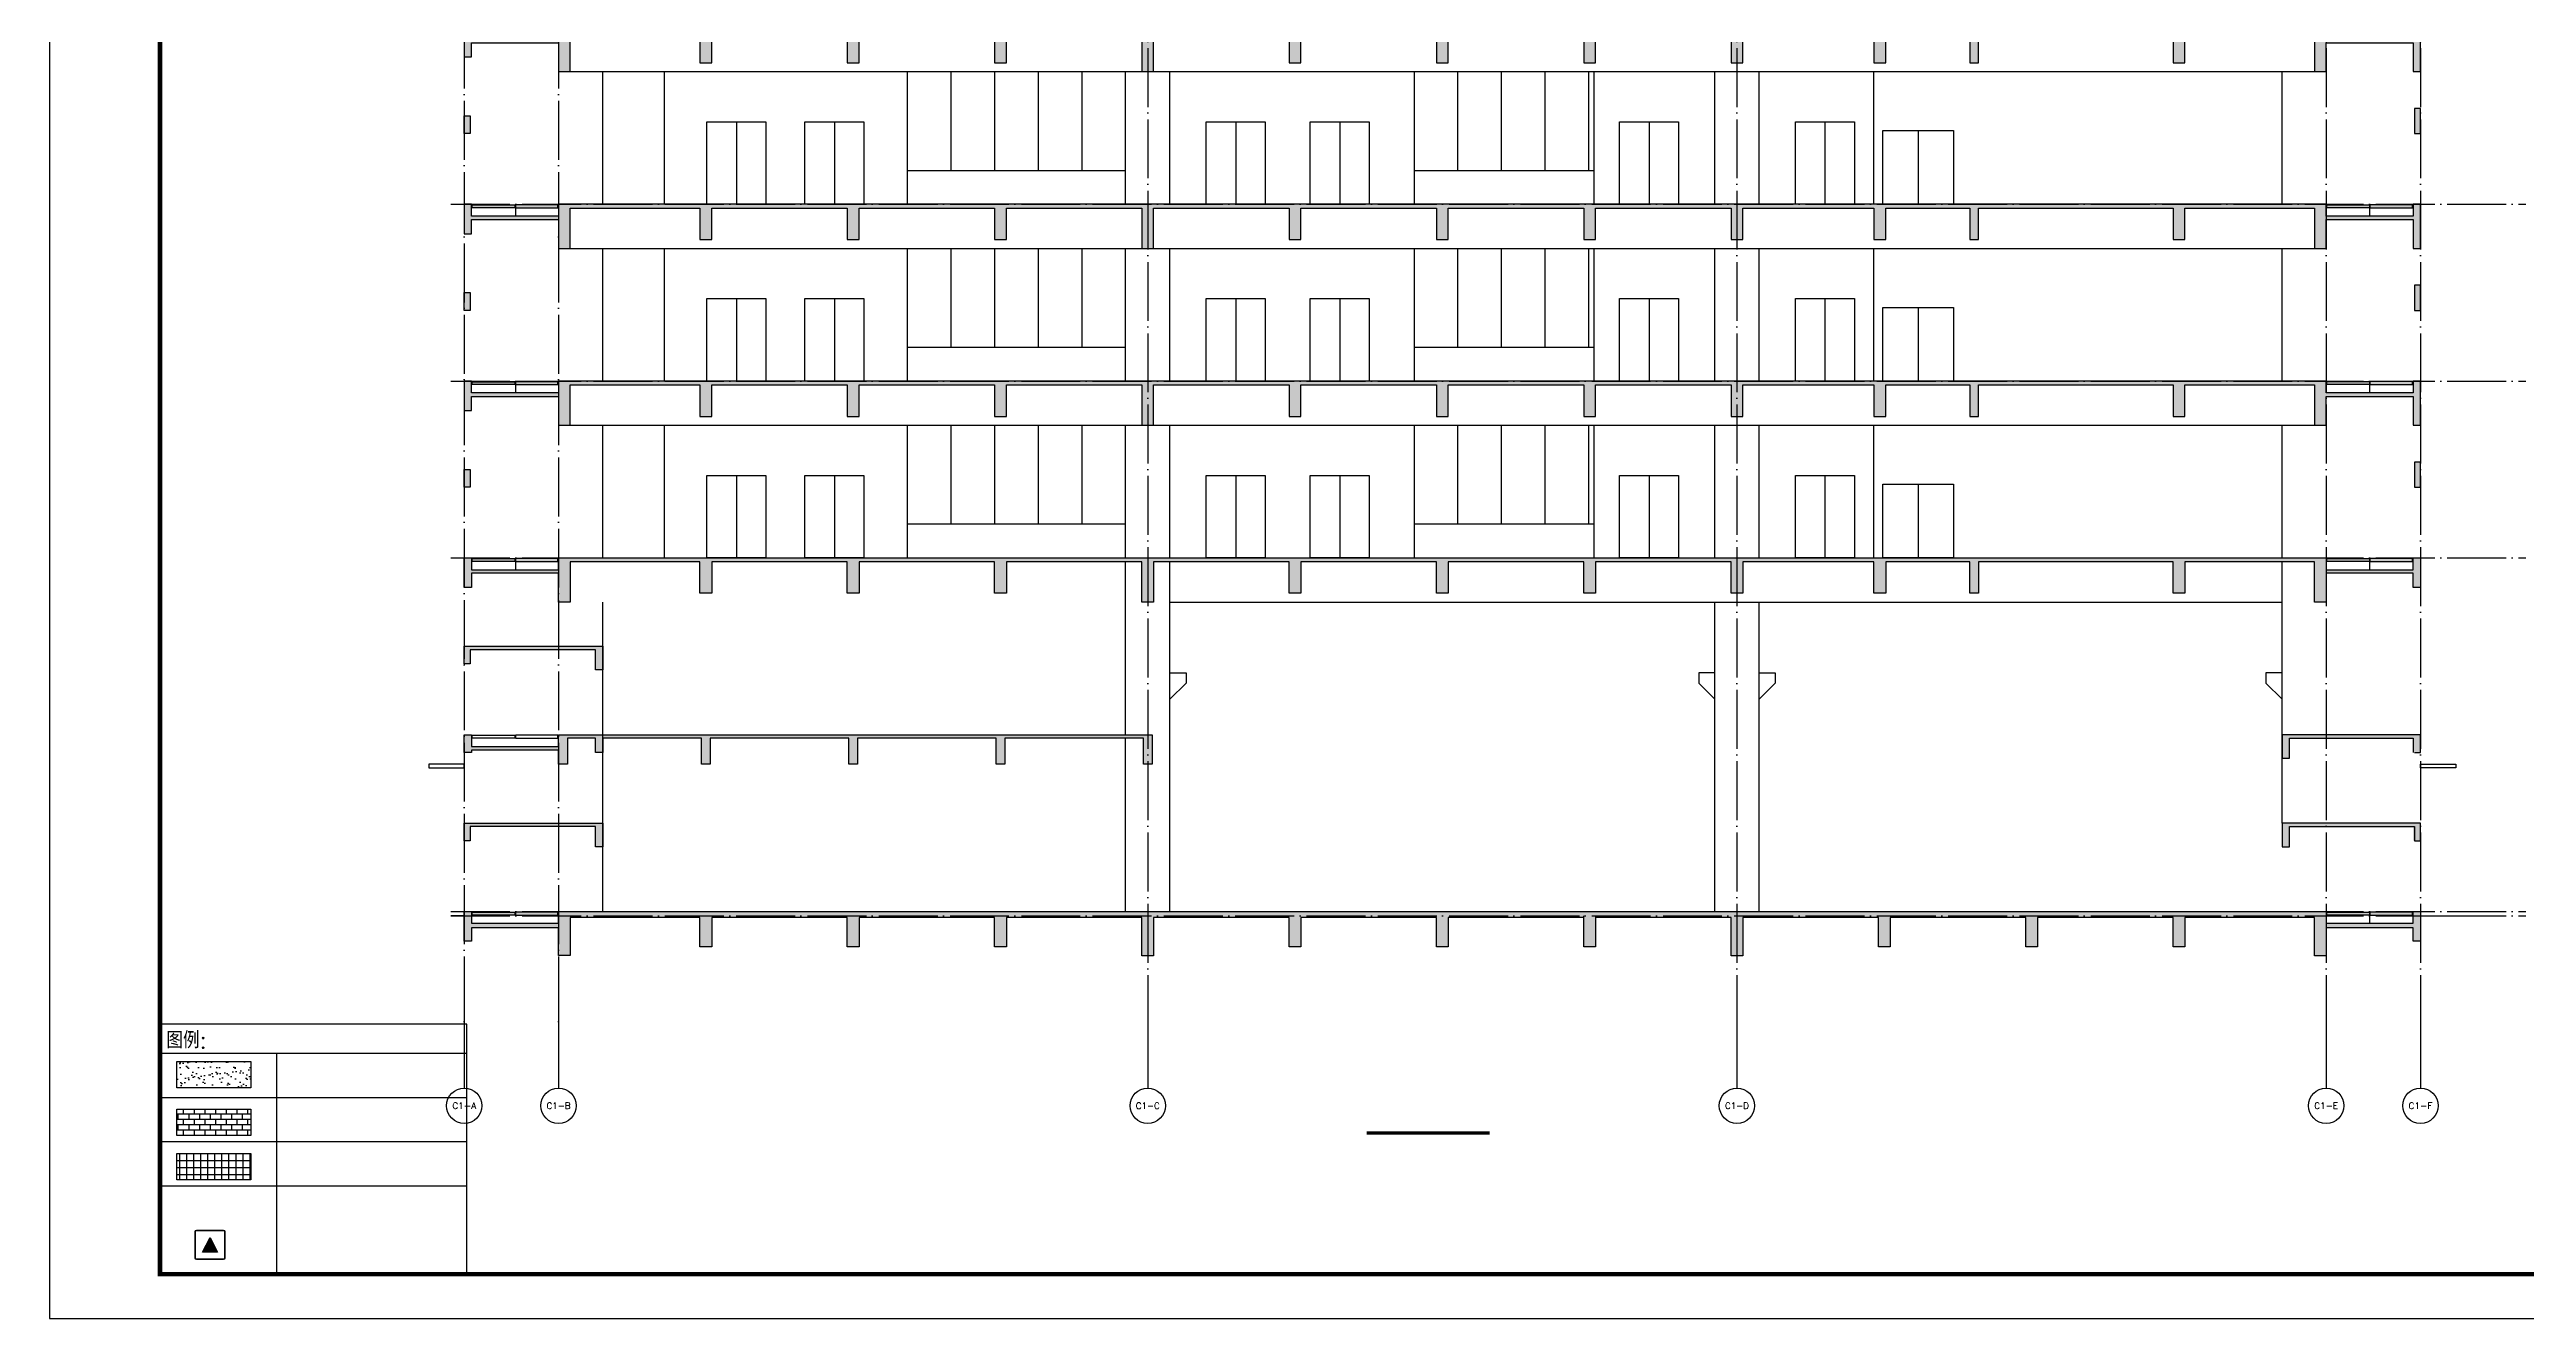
# Model space of a CAD drawing. Extents: x 6843040 to 15500510, y -6507076 to -4940511.
# Drawn here: x 8281161 to 8365235, y -5955588 to -5912530 of the extents above; entities that cross this region are included whole.
import ezdxf
from ezdxf.enums import TextEntityAlignment as Align

# ---------------------------------------------------------------- set-up
doc = ezdxf.new("R2010")
doc.units = 0
doc.header["$LTSCALE"] = 1000
doc.header["$MEASUREMENT"] = 0
doc.linetypes.add('DOTE', pattern=[2.42, 2, -0.2, 0.02, -0.2])
for name, color, linetype in [('AXIS', 3, 'Continuous'), ('AXIS_TEXT', 7, 'Continuous'), ('COLUMN', 10, 'Continuous'), ('DIM_SYMB', 3, 'Continuous'), ('DOTE', 8, 'DOTE'), ('E_LINE_3', 7, 'Continuous'), ('E_LINE_4', 5, 'Continuous'), ('E_LINE_5', 8, 'Continuous'), ('PUB_HACTH', 8, 'Continuous'), ('PUB_HATCH', 8, 'Continuous'), ('PUB_TEXT', 7, 'Continuous'), ('PUB_TITLE', 4, 'Continuous'), ('WALL', 1, 'Continuous'), ('WINDOW', 4, 'Continuous')]:
    doc.layers.add(name, color=color, linetype=linetype)
doc.styles.add('_HZTXT', font='SIMPLEX', dxfattribs={"width": 0.9, "bigfont": 'HZTXT'})
doc.styles.add('_TCH_AXIS', font='COMPLEX', dxfattribs={"bigfont": 'GBCBIG'})
doc.styles.add('COMPLEX', font='COMPLEX')

# ---------------------------------------------------------------- blocks, each defined once
blk = doc.blocks.new('wdadas')
at = {"layer": 'E_LINE_4'}
for points in [[(8261316, -6090106), (8320516, -6090106)], [(8262416, -6094606), (8262416, -6090106)], [(8264516, -6094606), (8264516, -6090106)], [(8272766, -6094606), (8272766, -6090106)], [(8280165, -6094606), (8280165, -6090106)], [(8281665, -6094606), (8281665, -6090106)], [(8289965, -6094606), (8289965, -6090106)], [(8296066, -6094606), (8296066, -6090106)], [(8300165, -6094606), (8300165, -6090106)], [(8301665, -6094606), (8301665, -6090106)], [(8305566, -6094606), (8305566, -6090106)], [(8319416, -6094606), (8319416, -6090106)]]:
    blk.add_lwpolyline(points, dxfattribs=at)
at = {"layer": 'E_LINE_5'}
for points in [[(8274245, -6093456), (8274245, -6090106)], [(8275725, -6093456), (8275725, -6090106)], [(8277205, -6093456), (8277205, -6090106)], [(8278685, -6093456), (8278685, -6090106)], [(8291445, -6093456), (8291445, -6090106)], [(8292925, -6093456), (8292925, -6090106)], [(8294405, -6093456), (8294405, -6090106)], [(8295885, -6093456), (8295885, -6090106)], [(8272766, -6093456), (8280165, -6093456)], [(8289965, -6093456), (8296066, -6093456)]]:
    blk.add_lwpolyline(points, dxfattribs=at)
at = {"layer": 'WINDOW'}
for points in [[(8265951, -6094606), (8265951, -6091806), (8267951, -6091806), (8267951, -6094606)], [(8269281, -6094606), (8269281, -6091806), (8271281, -6091806), (8271281, -6094606)], [(8282900, -6094606), (8282900, -6091806), (8284900, -6091806), (8284900, -6094606)], [(8286430, -6094606), (8286430, -6091806), (8288430, -6091806), (8288430, -6094606)], [(8296931, -6094606), (8296931, -6091806), (8298931, -6091806), (8298931, -6094606)], [(8302901, -6094606), (8302901, -6091806), (8304901, -6091806), (8304901, -6094606)]]:
    blk.add_lwpolyline(points, close=True, dxfattribs=at)
for points in [[(8266951, -6091806), (8266951, -6094606)], [(8270281, -6091806), (8270281, -6094606)], [(8283900, -6091806), (8283900, -6094606)], [(8287430, -6091806), (8287430, -6094606)], [(8297931, -6091806), (8297931, -6094606)], [(8303901, -6091806), (8303901, -6094606)]]:
    blk.add_lwpolyline(points, dxfattribs=at)
blk = doc.blocks.new('3-3剖面标准层')
at = {"layer": 'PUB_HACTH'}
h = blk.add_hatch(color=256, dxfattribs=at)
h.dxf.hatch_style = 1
h.paths.add_polyline_path([(8439695, -6088626), (8441140, -6088626), (8441140, -6088726), (8439695, -6088726)], flags=17)
h.paths.add_polyline_path([(8442605, -6088626), (8441160, -6088626), (8441160, -6088726), (8442605, -6088726)], flags=17)
h.paths.add_polyline_path([(8419875, -6088736), (8424325, -6088736), (8424325, -6089806), (8424725, -6089806), (8424725, -6088736), (8427575, -6088736), (8427575, -6089806), (8427875, -6089806), (8427875, -6088736), (8434475, -6088736), (8434475, -6089806), (8434875, -6089806), (8434875, -6088736), (8439275, -6088736), (8439275, -6090106), (8439675, -6090106), (8439675, -6089126), (8442625, -6089126), (8442625, -6090106), (8442875, -6090106), (8442875, -6088606), (8442625, -6088606), (8442625, -6089006), (8439675, -6089006), (8439675, -6088606), (8379675, -6088606), (8379675, -6089006), (8376725, -6089006), (8376725, -6088606), (8376475, -6088606), (8376475, -6089606), (8376725, -6089606), (8376725, -6089126), (8379675, -6089126), (8379675, -6090106), (8380075, -6090106), (8380075, -6088736), (8384475, -6088736), (8384475, -6089806), (8384875, -6089806), (8384875, -6088736), (8389475, -6088736), (8389475, -6089806), (8389875, -6089806), (8389875, -6088736), (8394475, -6088736), (8394475, -6089806), (8394875, -6089806), (8394875, -6088736), (8399475, -6088736), (8399475, -6090106), (8399875, -6090106), (8399875, -6088736), (8404475, -6088736), (8404475, -6089806), (8404875, -6089806), (8404875, -6088736), (8409475, -6088736), (8409475, -6089806), (8409875, -6089806), (8409875, -6088736), (8414475, -6088736), (8414475, -6089806), (8414875, -6089806), (8414875, -6088736), (8419475, -6088736), (8419475, -6089806), (8419875, -6089806)])
h.paths.add_polyline_path([(8442675, -6092206), (8442875, -6092206), (8442875, -6091357), (8442675, -6091357), (8442675, -6091606)])
h.paths.add_polyline_path([(8376675, -6092206), (8376675, -6091606), (8376475, -6091606), (8376475, -6092206)])
h = blk.add_hatch(color=256, dxfattribs=at)
h.dxf.hatch_style = 1
h.paths.add_polyline_path([(8376745, -6088626), (8378190, -6088626), (8378190, -6088726), (8376745, -6088726)])
h.paths.add_polyline_path([(8379655, -6088626), (8378210, -6088626), (8378210, -6088726), (8379655, -6088726)])
at = {"layer": 'COLUMN'}
for points in [[(8419875, -6088736), (8424325, -6088736), (8424325, -6089806), (8424725, -6089806), (8424725, -6088736), (8427575, -6088736), (8427575, -6089806), (8427875, -6089806), (8427875, -6088736), (8434475, -6088736), (8434475, -6089806), (8434875, -6089806), (8434875, -6088736), (8439275, -6088736), (8439275, -6090106), (8439675, -6090106), (8439675, -6089126), (8442625, -6089126), (8442625, -6090106), (8442875, -6090106), (8442875, -6088606), (8442625, -6088606), (8442625, -6089006), (8439675, -6089006), (8439675, -6088606), (8379675, -6088606), (8379675, -6089006), (8376725, -6089006), (8376725, -6088606), (8376475, -6088606), (8376475, -6089606), (8376725, -6089606), (8376725, -6089126), (8379675, -6089126), (8379675, -6090106), (8380075, -6090106), (8380075, -6088736), (8384475, -6088736), (8384475, -6089806), (8384875, -6089806), (8384875, -6088736), (8389475, -6088736), (8389475, -6089806), (8389875, -6089806), (8389875, -6088736), (8394475, -6088736), (8394475, -6089806), (8394875, -6089806), (8394875, -6088736), (8399475, -6088736), (8399475, -6090106), (8399875, -6090106), (8399875, -6088736), (8404475, -6088736), (8404475, -6089806), (8404875, -6089806), (8404875, -6088736), (8409475, -6088736), (8409475, -6089806), (8409875, -6089806), (8409875, -6088736), (8414475, -6088736), (8414475, -6089806), (8414875, -6089806), (8414875, -6088736), (8419475, -6088736), (8419475, -6089806), (8419875, -6089806), (8419875, -6088736)], [(8442675, -6091356), (8442675, -6092206), (8442875, -6092206), (8442875, -6091356), (8442675, -6091356)]]:
    blk.add_lwpolyline(points, dxfattribs=at)
for points in [[(8376745, -6088626), (8378190, -6088626), (8378190, -6088726), (8376745, -6088726)], [(8379655, -6088626), (8378210, -6088626), (8378210, -6088726), (8379655, -6088726)], [(8439695, -6088626), (8441140, -6088626), (8441140, -6088726), (8439695, -6088726)], [(8442605, -6088626), (8441160, -6088626), (8441160, -6088726), (8442605, -6088726)], [(8376675, -6092206), (8376475, -6092206), (8376475, -6091606), (8376675, -6091606)]]:
    blk.add_lwpolyline(points, close=True, dxfattribs=at)
at = {"layer": 'PUB_HACTH'}
for points in [[(8378210, -6088606), (8378210, -6089006)], [(8441140, -6088606), (8441140, -6089006)]]:
    blk.add_lwpolyline(points, dxfattribs=at)
blk = doc.blocks.new('消防救援标志')
at = {"layer": 'WALL'}
blk.add_hatch(color=256, dxfattribs=at).paths.add_polyline_path([(13378845, 1069457.5), (13377845, 1069457.5), (13378345, 1070457.5)])
for points in [[(13377445, 1070957.5), (13379245, 1070957.5, -0.41421356), (13379345, 1070857.5), (13379345, 1069057.5, -0.41421356), (13379245, 1068957.5), (13377445, 1068957.5, -0.41421356), (13377345, 1069057.5), (13377345, 1070857.5, -0.41421356)], [(13377445, 1070932.5), (13379245, 1070932.5, -0.41421356), (13379320, 1070857.5), (13379320, 1069057.5, -0.41421356), (13379245, 1068982.5), (13377445, 1068982.5, -0.41421356), (13377370, 1069057.5), (13377370, 1070857.5, -0.41421356)]]:
    blk.add_lwpolyline(points, format="xyb", close=True)
blk.add_lwpolyline([(13378845, 1069457.5), (13377845, 1069457.5), (13378345, 1070457.5)], close=True, dxfattribs=at)
blk = doc.blocks.new('_AXISO')
blk.add_circle((0, 0), 0.5)
at = {"layer": 'AXIS_TEXT', "style": 'COMPLEX', "width": 1.041667}
blk.add_attdef('A', text='', height=0.56, dxfattribs=at).set_placement((-0.25, -0.28), (0.25, -0.28), align=Align.FIT)

msp = doc.modelspace()

# ---------------------------------------------------------------- hatches: boundary and pattern name
at = {"layer": 'PUB_HACTH'}
h = msp.add_hatch(color=256, dxfattribs=at)
h.dxf.hatch_style = 1
h.paths.add_polyline_path([(8295437.8, -5933380.4), (8295237.8, -5933380.3), (8295237.8, -5932780.4), (8299937.8, -5932780.4), (8299937.8, -5933580.4), (8299687.8, -5933580.4), (8299687.8, -5932900.4), (8295437.8, -5932900.4)])
edge = h.paths.add_edge_path()
edge.add_line((8358433.9, -5897010.4), (8348637.8, -5896716.5))
edge.add_line((8348637.8, -5896716.5), (8348637.8, -5897950.4))
edge.add_line((8348637.8, -5897950.4), (8348237.8, -5897950.4))
edge.add_line((8348237.8, -5897950.4), (8348237.8, -5896704.5))
edge.add_line((8348237.8, -5896704.5), (8338637.8, -5896416.5))
edge.add_line((8338637.8, -5896416.5), (8338637.8, -5897950.4))
edge.add_line((8338637.8, -5897950.4), (8338237.8, -5897950.4))
edge.add_line((8338237.8, -5897950.4), (8338237.8, -5896404.5))
edge.add_line((8338237.8, -5896404.5), (8328637.8, -5896116.5))
edge.add_line((8328637.8, -5896116.5), (8328637.8, -5897950.4))
edge.add_line((8328637.8, -5897950.4), (8328237.8, -5897950.4))
edge.add_line((8328237.8, -5897950.4), (8328237.8, -5896116.5))
edge.add_line((8328237.8, -5896116.5), (8318637.8, -5896404.5))
edge.add_line((8318637.8, -5896404.5), (8318637.8, -5897950.4))
edge.add_line((8318637.8, -5897950.4), (8318237.8, -5897950.4))
edge.add_line((8318237.8, -5897950.4), (8318237.8, -5896416.5))
edge.add_line((8318237.8, -5896416.5), (8308637.8, -5896704.5))
edge.add_line((8308637.8, -5896704.5), (8308637.8, -5897950.4))
edge.add_line((8308637.8, -5897950.4), (8308237.8, -5897950.4))
edge.add_line((8308237.8, -5897950.4), (8308237.8, -5896716.5))
edge.add_line((8308237.8, -5896716.5), (8298837.8, -5896998.5))
edge.add_line((8298837.8, -5896998.5), (8298837.8, -5898380.4))
edge.add_line((8298837.8, -5898380.4), (8298437.8, -5898380.4))
edge.add_line((8298437.8, -5898380.4), (8298437.8, -5896850.4))
edge.add_line((8298437.8, -5896850.4), (8295487.8, -5896850.4))
edge.add_line((8295487.8, -5896850.4), (8295487.8, -5897880.4))
edge.add_line((8295487.8, -5897880.4), (8295237.8, -5897880.4))
edge.add_line((8295237.8, -5897880.4), (8295237.8, -5896730.4))
edge.add_line((8295237.8, -5896730.4), (8298637.8, -5896730.4))
edge.add_line((8298637.8, -5896730.4), (8298637.8, -5896874.4))
edge.add_line((8298637.8, -5896874.4), (8328437.8, -5895980.4))
edge.add_line((8328437.8, -5895980.4), (8358437.8, -5896880.4))
h = msp.add_hatch(color=256, dxfattribs=at)
h.dxf.hatch_style = 1
h.paths.add_polyline_path([(8295437.8, -5939380.4), (8295237.8, -5939380.3), (8295237.8, -5938780.4), (8299937.8, -5938780.4), (8299937.8, -5939580.4), (8299812.8, -5939580.4), (8299687.8, -5939580.4), (8299687.8, -5938900.4), (8295437.8, -5938900.4)])
edge = h.paths.add_edge_path()
edge.add_line((8358433.9, -5903010.4), (8348637.8, -5902716.5))
edge.add_line((8348637.8, -5902716.5), (8348637.8, -5903950.4))
edge.add_line((8348637.8, -5903950.4), (8348237.8, -5903950.4))
edge.add_line((8348237.8, -5903950.4), (8348237.8, -5902704.5))
edge.add_line((8348237.8, -5902704.5), (8338637.8, -5902416.5))
edge.add_line((8338637.8, -5902416.5), (8338637.8, -5903950.4))
edge.add_line((8338637.8, -5903950.4), (8338237.8, -5903950.4))
edge.add_line((8338237.8, -5903950.4), (8338237.8, -5902404.5))
edge.add_line((8338237.8, -5902404.5), (8328637.8, -5902116.5))
edge.add_line((8328637.8, -5902116.5), (8328637.8, -5903950.4))
edge.add_line((8328637.8, -5903950.4), (8328237.8, -5903950.4))
edge.add_line((8328237.8, -5903950.4), (8328237.8, -5902116.5))
edge.add_line((8328237.8, -5902116.5), (8318637.8, -5902404.5))
edge.add_line((8318637.8, -5902404.5), (8318637.8, -5903950.4))
edge.add_line((8318637.8, -5903950.4), (8318237.8, -5903950.4))
edge.add_line((8318237.8, -5903950.4), (8318237.8, -5902416.5))
edge.add_line((8318237.8, -5902416.5), (8308637.8, -5902704.5))
edge.add_line((8308637.8, -5902704.5), (8308637.8, -5903950.4))
edge.add_line((8308637.8, -5903950.4), (8308237.8, -5903950.4))
edge.add_line((8308237.8, -5903950.4), (8308237.8, -5902716.5))
edge.add_line((8308237.8, -5902716.5), (8298837.8, -5902998.5))
edge.add_line((8298837.8, -5902998.5), (8298837.8, -5904380.4))
edge.add_line((8298837.8, -5904380.4), (8298437.8, -5904380.4))
edge.add_line((8298437.8, -5904380.4), (8298437.8, -5902850.4))
edge.add_line((8298437.8, -5902850.4), (8295487.8, -5902850.4))
edge.add_line((8295487.8, -5902850.4), (8295487.8, -5903880.4))
edge.add_line((8295487.8, -5903880.4), (8295237.8, -5903880.4))
edge.add_line((8295237.8, -5903880.4), (8295237.8, -5902730.4))
edge.add_line((8295237.8, -5902730.4), (8298637.8, -5902730.4))
edge.add_line((8298637.8, -5902730.4), (8298637.8, -5902874.4))
edge.add_line((8298637.8, -5902874.4), (8328437.8, -5901980.4))
edge.add_line((8328437.8, -5901980.4), (8358437.8, -5902880.4))
h = msp.add_hatch(color=256, dxfattribs=at)
h.dxf.hatch_style = 1
h.paths.add_polyline_path([(8295507.8, -5923800.4), (8296952.8, -5923800.4), (8296952.8, -5923900.4), (8295507.8, -5923900.4)])
h.paths.add_polyline_path([(8298417.8, -5923800.4), (8296972.8, -5923800.4), (8296972.8, -5923900.4), (8298417.8, -5923900.4)])
h = msp.add_hatch(color=256, dxfattribs=at)
h.dxf.hatch_style = 1
h.paths.add_polyline_path([(8338637.8, -5929910.4), (8338637.8, -5930980.4), (8338237.8, -5930980.4), (8338237.8, -5929910.4), (8333637.8, -5929910.4), (8333637.8, -5930980.4), (8333237.8, -5930980.4), (8333237.8, -5929910.4), (8328637.8, -5929910.4), (8328637.8, -5930980.4), (8328237.8, -5930980.4), (8328237.8, -5929910.4), (8323637.8, -5929910.4), (8323637.8, -5930980.4), (8323237.8, -5930980.4), (8323237.8, -5929910.4), (8318637.8, -5929910.4), (8318637.8, -5931280.4), (8318237.8, -5931280.4), (8318237.8, -5929910.4), (8313637.8, -5929910.4), (8313637.8, -5930980.4), (8313237.8, -5930980.4), (8313237.8, -5929910.4), (8308637.8, -5929910.4), (8308637.8, -5930980.4), (8308237.8, -5930980.4), (8308237.8, -5929910.4), (8303637.8, -5929910.4), (8303637.8, -5930980.4), (8303237.8, -5930980.4), (8303237.8, -5929910.4), (8298837.8, -5929910.4), (8298837.8, -5931280.4), (8298437.8, -5931280.4), (8298437.8, -5930300.4), (8295487.8, -5930300.4), (8295487.8, -5930780.4), (8295237.8, -5930780.4), (8295237.8, -5929780.4), (8295487.8, -5929780.4), (8295487.8, -5930180.4), (8298437.8, -5930180.4), (8298437.8, -5929780.4), (8358437.8, -5929780.4), (8358437.8, -5930180.4), (8361387.8, -5930180.4), (8361387.8, -5929780.4), (8361637.8, -5929780.4), (8361637.8, -5930780.4), (8361387.8, -5930780.4), (8361387.8, -5930300.4), (8358437.8, -5930300.4), (8358437.8, -5931280.4), (8358037.8, -5931280.4), (8358037.8, -5929910.4), (8353637.8, -5929910.4), (8353637.8, -5930980.4), (8353237.8, -5930980.4), (8353237.8, -5929910.4), (8346637.8, -5929910.4), (8346637.8, -5930980.4), (8346337.8, -5930980.4), (8346337.8, -5929910.4), (8343487.8, -5929910.4), (8343487.8, -5930980.4), (8343087.8, -5930980.4), (8343087.8, -5929910.4)])
h.paths.add_polyline_path([(8361367.8, -5929800.4), (8359922.8, -5929800.4), (8359922.8, -5929900.4), (8361367.8, -5929900.4)], flags=17)
h.paths.add_polyline_path([(8358457.8, -5929800.4), (8359902.8, -5929800.4), (8359902.8, -5929900.4), (8358457.8, -5929900.4)], flags=17)
h.paths.add_polyline_path([(8298417.8, -5929800.4), (8296972.8, -5929800.4), (8296972.8, -5929900.4), (8298417.8, -5929900.4)], flags=17)
h.paths.add_polyline_path([(8295507.8, -5929800.4), (8296952.8, -5929800.4), (8296952.8, -5929900.4), (8295507.8, -5929900.4)], flags=17)
h = msp.add_hatch(color=256, dxfattribs=at)
h.dxf.hatch_style = 1
h.paths.add_polyline_path([(8295487.8, -5935780.4), (8295487.8, -5936180.4), (8298437.8, -5936180.4), (8298437.8, -5935780.4), (8318587.8, -5935780.4), (8318587.8, -5936780.4), (8318287.8, -5936780.4), (8318287.8, -5935900.4), (8313587.8, -5935900.4), (8313587.8, -5936780.4), (8313287.8, -5936780.4), (8313287.8, -5935900.4), (8308587.8, -5935900.4), (8308587.8, -5936780.4), (8308287.8, -5936780.4), (8308287.8, -5935900.4), (8303587.8, -5935900.4), (8303587.8, -5936780.4), (8303287.8, -5936780.4), (8303287.8, -5935900.4), (8299937.8, -5935900.4), (8299937.8, -5936380.4), (8299687.8, -5936380.4), (8299687.8, -5935900.4), (8298737.8, -5935900.4), (8298737.8, -5936780.4), (8298437.8, -5936780.4), (8298437.8, -5936300.4), (8295487.8, -5936300.4), (8295487.8, -5936380.4), (8295237.8, -5936380.3), (8295237.8, -5935780.4)])
h = msp.add_hatch(color=256, dxfattribs=at)
h.dxf.hatch_style = 1
h.paths.add_polyline_path([(8361387.8, -5936380.4), (8361637.8, -5936380.3), (8361637.8, -5935780.4), (8356937.8, -5935780.4), (8356937.8, -5936580.4), (8357187.8, -5936580.4), (8357187.8, -5935900.4), (8361387.8, -5935900.4)])
h = msp.add_hatch(color=256, dxfattribs=at)
h.dxf.hatch_style = 1
h.paths.add_polyline_path([(8361387.8, -5939380.4), (8361637.8, -5939380.3), (8361637.8, -5938780.4), (8356937.8, -5938780.4), (8356937.8, -5939580.4), (8357187.8, -5939580.4), (8357187.8, -5938900.4), (8361387.8, -5938900.4)])
h = msp.add_hatch(color=256, dxfattribs=at)
h.dxf.hatch_style = 1
h.paths.add_polyline_path([(8333637.8, -5941980.4), (8333637.8, -5942980.4), (8333237.8, -5942980.4), (8333237.8, -5941980.4), (8328637.8, -5941980.4), (8328637.8, -5942980.4), (8328237.8, -5942980.4), (8328237.8, -5941980.4), (8323637.8, -5941980.4), (8323637.8, -5942980.4), (8323237.8, -5942980.4), (8323237.8, -5941980.4), (8318637.8, -5941980.4), (8318637.8, -5943280.4), (8318237.8, -5943280.4), (8318237.8, -5941980.4), (8313637.8, -5941980.4), (8313637.8, -5942980.4), (8313237.8, -5942980.4), (8313237.8, -5941980.4), (8308637.8, -5941980.4), (8308637.8, -5942980.4), (8308237.8, -5942980.4), (8308237.8, -5941980.4), (8303637.8, -5941980.4), (8303637.8, -5942980.4), (8303237.8, -5942980.4), (8303237.8, -5941980.4), (8298837.8, -5941980.4), (8298837.8, -5943271), (8298437.8, -5943271), (8298437.8, -5942330.4), (8295487.8, -5942330.4), (8295487.8, -5942780.4), (8295237.8, -5942780.4), (8295237.8, -5941780.4), (8295487.8, -5941780.4), (8295487.8, -5942180.4), (8298437.8, -5942180.4), (8298437.8, -5941780.4), (8358437.8, -5941780.4), (8358437.8, -5942180.4), (8361387.8, -5942180.4), (8361387.8, -5941780.4), (8361637.8, -5941780.4), (8361637.8, -5942780.4), (8361387.8, -5942780.4), (8361387.8, -5942330.4), (8358437.8, -5942330.4), (8358437.8, -5943280.4), (8358037.8, -5943280.4), (8358037.8, -5941980.4), (8353637.8, -5941980.4), (8353637.8, -5942980.4), (8353237.8, -5942980.4), (8353237.8, -5941980.4), (8348637.8, -5941980.4), (8348637.8, -5942980.4), (8348237.8, -5942980.4), (8348237.8, -5941980.4), (8343637.8, -5941980.4), (8343637.8, -5942980.4), (8343237.8, -5942980.4), (8343237.8, -5941980.4), (8338637.8, -5941980.4), (8338637.8, -5943280.4), (8338237.8, -5943280.4), (8338237.8, -5941980.4)])
h = msp.add_hatch(color=256, dxfattribs=at)
h.paths.add_polyline_path([(8298417.8, -5941800.4), (8296972.8, -5941800.4), (8296972.8, -5941900.4), (8298417.8, -5941900.4)])
h.paths.add_polyline_path([(8295507.8, -5941800.4), (8296952.8, -5941800.4), (8296952.8, -5941900.4), (8295507.8, -5941900.4)])
h = msp.add_hatch(color=256, dxfattribs=at)
h.dxf.hatch_style = 1
h.paths.add_polyline_path([(8358457.8, -5941800.4), (8359902.8, -5941800.4), (8359902.8, -5941900.4), (8358457.8, -5941900.4)])
h.paths.add_polyline_path([(8361367.8, -5941800.4), (8359922.8, -5941800.4), (8359922.8, -5941900.4), (8361367.8, -5941900.4)])
h = msp.add_hatch(dxfattribs=at)
h.set_pattern_fill('AR-B816', color=256, scale=150)
h.set_pattern_definition([(0, (738325.55, 169583.6), (0, 181.9656), []), (90, (738325.55, 169583.6), (-181.9656, 181.9656), [181.9656, -181.9656])])
h.paths.add_polyline_path([(8285484.2, -5948488.7), (8287995.7, -5948488.7), (8287995.7, -5949379.9), (8285484.2, -5949379.9)])
h = msp.add_hatch(dxfattribs=at)
h.set_pattern_fill('ANSI37', color=256, scale=150, angle=45)
h.set_pattern_definition([(90, (478657.05, 169583.6), (-238.125, 0), []), (180, (478657.05, 169583.6), (-1e-14, -238.125), [])])
h.paths.add_polyline_path([(8285484.2, -5949988.7), (8287995.7, -5949988.7), (8287995.7, -5950879.9), (8285484.2, -5950879.9)])
at = {"layer": 'PUB_HATCH'}
h = msp.add_hatch(dxfattribs=at)
h.set_pattern_fill('粉刷', color=256, scale=100)
h.set_pattern_definition([(37.5, (-406214.37, -5458001.48), (-12.598672, 385.364754), [0, -304, 0, -340, 0, -325]), (7.5, (-406214.37, -5458001.5), (353.95534, 564.429213), [0, -164, 0, -274, 0, -105]), (327.5, (-406460.37, -5458001.48), (622.828372, 1.131811), [0, -100, 0, -360, 0, -470]), (317.5, (-406460.37, -5458001.5), (601.22532, 175.535113), [0, -50, 0, -236, 0, -270])])
h.paths.add_polyline_path([(8285484.2, -5946871.5), (8287995.7, -5946871.5), (8287995.7, -5947762.6), (8285484.2, -5947762.6)])

# ---------------------------------------------------------------- linework, layer by layer
for p, q in [((8284911.1, -5946588.4), (8295330.1, -5946588.4)), ((8284911.1, -5946588.4), (8295330.1, -5946588.4)), ((8284911.1, -5946588.4), (8295330.1, -5946588.4)), ((8284911.1, -5946588.4), (8295330.1, -5946588.4)), ((8288860.5, -5946588.4), (8288860.5, -5954088.4)), ((8284911.1, -5948088.4), (8295330.1, -5948088.4)), ((8284911.1, -5949588.4), (8295330.1, -5949588.4)), ((8284911.1, -5949588.4), (8295330.1, -5949588.4)), ((8284911.1, -5951088.4), (8295330.1, -5951088.4))]:
    msp.add_line(p, q)
msp.add_lwpolyline([(8284911.1, -5954088.4), (8295330.1, -5954088.4), (8295330.1, -5945598.5), (8284911.1, -5945598.5)], close=True)
at = {"layer": 'AXIS'}
for p, q in [((8295237.8, -5944171), (8295237.8, -5947770.4)), ((8298437.8, -5944171), (8298437.8, -5947770.4)), ((8318437.8, -5944171), (8318437.8, -5947770.4)), ((8338437.8, -5944171), (8338437.8, -5947770.4)), ((8358437.8, -5944171), (8358437.8, -5947770.4)), ((8361637.8, -5944171), (8361637.8, -5947770.4))]:
    msp.add_line(p, q, dxfattribs=at)
at = {"layer": 'COLUMN'}
for points in [[(8295507.8, -5923800.4), (8296952.8, -5923800.4), (8296952.8, -5923900.4), (8295507.8, -5923900.4)], [(8298417.8, -5923800.4), (8296972.8, -5923800.4), (8296972.8, -5923900.4), (8298417.8, -5923900.4)], [(8295507.8, -5929800.4), (8296952.8, -5929800.4), (8296952.8, -5929900.4), (8295507.8, -5929900.4)], [(8298417.8, -5929800.4), (8296972.8, -5929800.4), (8296972.8, -5929900.4), (8298417.8, -5929900.4)], [(8358457.8, -5929800.4), (8359902.8, -5929800.4), (8359902.8, -5929900.4), (8358457.8, -5929900.4)], [(8361367.8, -5929800.4), (8359922.8, -5929800.4), (8359922.8, -5929900.4), (8361367.8, -5929900.4)], [(8295487.8, -5935780.4), (8295487.8, -5936180.4), (8298437.8, -5936180.4), (8298437.8, -5935780.4), (8318587.8, -5935780.4), (8318587.8, -5936780.4), (8318287.8, -5936780.4), (8318287.8, -5935900.4), (8313587.8, -5935900.4), (8313587.8, -5936780.4), (8313287.8, -5936780.4), (8313287.8, -5935900.4), (8308587.8, -5935900.4), (8308587.8, -5936780.4), (8308287.8, -5936780.4), (8308287.8, -5935900.4), (8303587.8, -5935900.4), (8303587.8, -5936780.4), (8303287.8, -5936780.4), (8303287.8, -5935900.4), (8299937.8, -5935900.4), (8299937.8, -5936380.4), (8299687.8, -5936380.4), (8299687.8, -5935900.4), (8298737.8, -5935900.4), (8298737.8, -5936780.4), (8298437.8, -5936780.4), (8298437.8, -5936300.4), (8295487.8, -5936300.4), (8295487.8, -5936380.4), (8295237.8, -5936380.3), (8295237.8, -5935780.4)], [(8295507.8, -5935800.4), (8296952.8, -5935800.4), (8296952.8, -5935900.4), (8295507.8, -5935900.4)], [(8298417.8, -5935800.4), (8296972.8, -5935800.4), (8296972.8, -5935900.4), (8298417.8, -5935900.4)], [(8295507.8, -5941800.4), (8296952.8, -5941800.4), (8296952.8, -5941900.4), (8295507.8, -5941900.4)], [(8298417.8, -5941800.4), (8296972.8, -5941800.4), (8296972.8, -5941900.4), (8298417.8, -5941900.4)], [(8358457.8, -5941800.4), (8359902.8, -5941800.4), (8359902.8, -5941900.4), (8358457.8, -5941900.4)], [(8361367.8, -5941800.4), (8359922.8, -5941800.4), (8359922.8, -5941900.4), (8361367.8, -5941900.4)]]:
    msp.add_lwpolyline(points, close=True, dxfattribs=at)
for points in [[(8338637.8, -5929910.4), (8338637.8, -5930980.4), (8338237.8, -5930980.4), (8338237.8, -5929910.4), (8333637.8, -5929910.4), (8333637.8, -5930980.4), (8333237.8, -5930980.4), (8333237.8, -5929910.4), (8328637.8, -5929910.4), (8328637.8, -5930980.4), (8328237.8, -5930980.4), (8328237.8, -5929910.4), (8323637.8, -5929910.4), (8323637.8, -5930980.4), (8323237.8, -5930980.4), (8323237.8, -5929910.4), (8318637.8, -5929910.4), (8318637.8, -5931280.4), (8318237.8, -5931280.4), (8318237.8, -5929910.4), (8313637.8, -5929910.4), (8313637.8, -5930980.4), (8313237.8, -5930980.4), (8313237.8, -5929910.4), (8308637.8, -5929910.4), (8308637.8, -5930980.4), (8308237.8, -5930980.4), (8308237.8, -5929910.4), (8303637.8, -5929910.4), (8303637.8, -5930980.4), (8303237.8, -5930980.4), (8303237.8, -5929910.4), (8298837.8, -5929910.4), (8298837.8, -5931280.4), (8298437.8, -5931280.4), (8298437.8, -5930300.4), (8295487.8, -5930300.4), (8295487.8, -5930780.4), (8295237.8, -5930780.4), (8295237.8, -5929780.4), (8295487.8, -5929780.4), (8295487.8, -5930180.4), (8298437.8, -5930180.4), (8298437.8, -5929780.4), (8358437.8, -5929780.4), (8358437.8, -5930180.4), (8361387.8, -5930180.4), (8361387.8, -5929780.4), (8361637.8, -5929780.4), (8361637.8, -5930780.4), (8361387.8, -5930780.4), (8361387.8, -5930300.4), (8358437.8, -5930300.4), (8358437.8, -5931280.4), (8358037.8, -5931280.4), (8358037.8, -5929910.4), (8353637.8, -5929910.4), (8353637.8, -5930980.4), (8353237.8, -5930980.4), (8353237.8, -5929910.4), (8346637.8, -5929910.4), (8346637.8, -5930980.4), (8346337.8, -5930980.4), (8346337.8, -5929910.4), (8343487.8, -5929910.4), (8343487.8, -5930980.4), (8343087.8, -5930980.4), (8343087.8, -5929910.4), (8338637.8, -5929910.4)], [(8298437.8, -5929780.4), (8299241, -5929780.4)], [(8295437.8, -5933380.4), (8295237.8, -5933380.3), (8295237.8, -5932780.4), (8299937.8, -5932780.4), (8299937.8, -5933580.4), (8299687.8, -5933580.4), (8299687.8, -5932900.4), (8295437.8, -5932900.4), (8295437.8, -5933380.4)], [(8361437.8, -5936380.4), (8361637.8, -5936380.3), (8361637.8, -5935780.4), (8356937.8, -5935780.4), (8356937.8, -5936580.4), (8357187.8, -5936580.4), (8357187.8, -5935900.4), (8361387.8, -5935900.4), (8361387.8, -5936380.4)], [(8295437.8, -5939380.4), (8295237.8, -5939380.3), (8295237.8, -5938780.4), (8299937.8, -5938780.4), (8299937.8, -5939580.4), (8299687.8, -5939580.4), (8299687.8, -5938900.4), (8295437.8, -5938900.4), (8295437.8, -5939380.4)], [(8361437.8, -5939380.4), (8361637.8, -5939380.3), (8361637.8, -5938780.4), (8356937.8, -5938780.4), (8356937.8, -5939580.4), (8357187.8, -5939580.4), (8357187.8, -5938900.4), (8361437.8, -5938900.4), (8361437.8, -5939380.4)], [(8295237.8, -5941930.4), (8294787.8, -5941930.4)], [(8333637.8, -5941930.4), (8333637.8, -5942980.4), (8333237.8, -5942980.4), (8333237.8, -5941980.4), (8328637.8, -5941980.4), (8328637.8, -5942980.4), (8328237.8, -5942980.4), (8328237.8, -5941980.4), (8323637.8, -5941980.4), (8323637.8, -5942980.4), (8323237.8, -5942980.4), (8323237.8, -5941980.4), (8318637.8, -5941980.4), (8318637.8, -5943280.4), (8318237.8, -5943280.4), (8318237.8, -5941980.4), (8313637.8, -5941980.4), (8313637.8, -5942980.4), (8313237.8, -5942980.4), (8313237.8, -5941980.4), (8308637.8, -5941980.4), (8308637.8, -5942980.4), (8308237.8, -5942980.4), (8308237.8, -5941980.4), (8303637.8, -5941980.4), (8303637.8, -5942980.4), (8303237.8, -5942980.4), (8303237.8, -5941980.4), (8298837.8, -5941980.4), (8298837.8, -5943271), (8298437.8, -5943271), (8298437.8, -5942330.4), (8295487.8, -5942330.4), (8295487.8, -5942780.4), (8295237.8, -5942780.4), (8295237.8, -5941780.4), (8295487.8, -5941780.4), (8295487.8, -5942180.4), (8298437.8, -5942180.4), (8298437.8, -5941780.4), (8358437.8, -5941780.4), (8358437.8, -5942180.4), (8361387.8, -5942180.4), (8361387.8, -5941780.4), (8361637.8, -5941780.4), (8361637.8, -5942780.4), (8361387.8, -5942780.4), (8361387.8, -5942330.4), (8358437.8, -5942330.4), (8358437.8, -5943280.4), (8358037.8, -5943280.4), (8358037.8, -5941980.4), (8353637.8, -5941980.4), (8353637.8, -5942980.4), (8353237.8, -5942980.4), (8353237.8, -5941980.4), (8348637.8, -5941980.4), (8348637.8, -5942980.4), (8348237.8, -5942980.4), (8348237.8, -5941980.4), (8343637.8, -5941980.4), (8343637.8, -5942980.4), (8343237.8, -5942980.4), (8343237.8, -5941980.4), (8338637.8, -5941980.4), (8338637.8, -5943280.4), (8338237.8, -5943280.4), (8338237.8, -5941980.4), (8333637.8, -5941980.4), (8333637.8, -5942980.4), (8333237.8, -5942980.4), (8333237.8, -5941930.4)], [(8361637.8, -5941930.4), (8363641.4, -5941930.4)]]:
    msp.add_lwpolyline(points, dxfattribs=at)
at = {"layer": 'DIM_SYMB', "const_width": 105}
msp.add_lwpolyline([(8325871.5, -5949294.1), (8330047.6, -5949294.1)], dxfattribs=at)
at = {"layer": 'DOTE'}
for p, q in [((8318437.8, -5888280.4), (8318437.8, -5945171)), ((8338437.8, -5888280.4), (8338437.8, -5945171)), ((8358437.8, -5888280.4), (8358437.8, -5945171)), ((8361637.8, -5888280.4), (8361637.8, -5945171)), ((8295237.8, -5899750.4), (8295237.8, -5946611.8)), ((8298437.8, -5899750.4), (8298437.8, -5946611.8)), ((8294787.8, -5917780.4), (8365209, -5917780.4)), ((8294787.8, -5923780.4), (8365209, -5923780.4)), ((8294787.8, -5929780.4), (8365209, -5929780.4)), ((8294787.8, -5941780.4), (8365209, -5941780.4)), ((8294787.8, -5941930.4), (8365209, -5941930.4))]:
    msp.add_line(p, q, dxfattribs=at)
at = {"layer": 'E_LINE_3'}
for points in [[(8317687.4, -5935780.4), (8317687.4, -5929910.4)], [(8319187.4, -5941780.4), (8319187.4, -5929910.4)], [(8337687.4, -5941780.4), (8337687.4, -5931280.4)], [(8339187.4, -5941780.4), (8339187.4, -5931280.4)], [(8319187.4, -5933680.4), (8319737.4, -5933680.4), (8319737.4, -5934030.4), (8319187.4, -5934577.6)], [(8337688.2, -5933680.4), (8337138.2, -5933680.4), (8337138.2, -5934030.4), (8337688.2, -5934577.6)], [(8339187.4, -5933680.4), (8339737.4, -5933680.4), (8339737.4, -5934030.4), (8339187.4, -5934577.6)], [(8356938.6, -5933680.4), (8356388.6, -5933680.4), (8356388.6, -5934030.4), (8356938.6, -5934577.6)], [(8317687.4, -5941780.4), (8317687.4, -5935900.4)]]:
    msp.add_lwpolyline(points, dxfattribs=at)
for points in [[(8285484.2, -5946871.5), (8287995.7, -5946871.5), (8287995.7, -5947762.6), (8285484.2, -5947762.6)], [(8285484.2, -5948488.7), (8287995.7, -5948488.7), (8287995.7, -5949379.9), (8285484.2, -5949379.9)], [(8285484.2, -5949988.7), (8287995.7, -5949988.7), (8287995.7, -5950879.9), (8285484.2, -5950879.9)]]:
    msp.add_lwpolyline(points, close=True, dxfattribs=at)
at = {"layer": 'E_LINE_4'}
for points in [[(8356937.8, -5938780.4), (8356937.8, -5929910.4)], [(8299937.8, -5941780.4), (8299937.8, -5931280.4)], [(8319187.4, -5931280.4), (8356937.8, -5931280.4)]]:
    msp.add_lwpolyline(points, dxfattribs=at)
at = {"layer": 'PUB_HACTH'}
for points in [[(8296972.8, -5923780.4), (8296972.8, -5924180.4)], [(8296972.8, -5929780.4), (8296972.8, -5930180.4)], [(8359902.8, -5929780.4), (8359902.8, -5930180.4)], [(8359902.8, -5941780.4), (8359902.8, -5942180.4)]]:
    msp.add_lwpolyline(points, dxfattribs=at)
for points in [[(8294037.8, -5936900.4), (8295237.8, -5936900.4), (8295237.8, -5936780.4), (8294037.8, -5936780.4)], [(8362837.8, -5936900.4), (8361637.8, -5936900.4), (8361637.8, -5936780.4), (8362837.8, -5936780.4)]]:
    msp.add_lwpolyline(points, close=True, dxfattribs=at)
at = {"layer": 'PUB_TITLE'}
msp.add_lwpolyline([(8281161.1, -5955588.4), (8407311.1, -5955588.4), (8407311.1, -5866488.4), (8281161.1, -5866488.4)], close=True, dxfattribs=at)
msp.add_lwpolyline([(8281161.1, -5955588.4), (8407311.1, -5955588.4), (8407311.1, -5866488.4), (8281161.1, -5866488.4)], close=True, dxfattribs=at)
at = {"layer": 'PUB_TITLE', "const_width": 150}
msp.add_lwpolyline([(8284911.1, -5954088.4), (8405811.1, -5954088.4), (8405811.1, -5867988.4), (8284911.1, -5867988.4)], close=True, dxfattribs=at)
at = {"layer": 'WALL'}
for p, q in [((8358557.8, -5941900.4), (8358457.8, -5941900.4)), ((8359130.3, -5941900.4), (8359230.3, -5941900.4)), ((8360595.3, -5941900.4), (8360695.3, -5941900.4))]:
    msp.add_line(p, q, dxfattribs=at)
at = {"layer": 'WINDOW'}
for points in [[(8343387.8, -5917780.4), (8343387.8, -5915280.4), (8345787.8, -5915280.4), (8345787.8, -5917780.4)], [(8343387.8, -5923780.4), (8343387.8, -5921280.4), (8345787.8, -5921280.4), (8345787.8, -5923780.4)], [(8343387.8, -5929780.4), (8343387.8, -5927280.4), (8345787.8, -5927280.4), (8345787.8, -5929780.4)]]:
    msp.add_lwpolyline(points, close=True, dxfattribs=at)
for points in [[(8344587.8, -5915280.4), (8344587.8, -5917780.4)], [(8344587.8, -5921280.4), (8344587.8, -5923780.4)], [(8344587.8, -5927280.4), (8344587.8, -5929780.4)]]:
    msp.add_lwpolyline(points, dxfattribs=at)

# ---------------------------------------------------------------- block references
at = {"xscale": 0.5, "yscale": 0.5, "zscale": 0.5}
msp.add_blockref('消防救援标志', (1597435.1, -6488070.4), dxfattribs=at)
at = {"layer": 'AXIS'}
ref = msp.add_blockref('_AXISO', (8295237.8, -5948370.4), dxfattribs=dict(at, xscale=1200, yscale=1200, zscale=1200))
ref.add_attrib('A', 'C1-A', dxfattribs={"layer": 'AXIS_TEXT', "height": 213.27, "style": '_TCH_AXIS'}).set_placement((8294831.6, -5948477), (8295644, -5948477), align=Align.FIT)
ref = msp.add_blockref('_AXISO', (8298437.8, -5948370.4), dxfattribs=dict(at, xscale=1200, yscale=1200, zscale=1200))
ref.add_attrib('A', 'C1-B', dxfattribs={"layer": 'AXIS_TEXT', "height": 215.8, "style": '_TCH_AXIS'}).set_placement((8298031.9, -5948478.3), (8298843.7, -5948478.3), align=Align.FIT)
ref = msp.add_blockref('_AXISO', (8318437.8, -5948370.4), dxfattribs=dict(at, xscale=1200, yscale=1200, zscale=1200))
ref.add_attrib('A', 'C1-C', dxfattribs={"layer": 'AXIS_TEXT', "height": 221.02, "style": '_TCH_AXIS'}).set_placement((8318032.6, -5948480.9), (8318843, -5948480.9), align=Align.FIT)
ref = msp.add_blockref('_AXISO', (8338437.8, -5948370.4), dxfattribs=dict(at, xscale=1200, yscale=1200, zscale=1200))
ref.add_attrib('A', 'C1-D', dxfattribs={"layer": 'AXIS_TEXT', "height": 215.8, "style": '_TCH_AXIS'}).set_placement((8338031.9, -5948478.3), (8338843.7, -5948478.3), align=Align.FIT)
ref = msp.add_blockref('_AXISO', (8358437.8, -5948370.4), dxfattribs=dict(at, xscale=1200, yscale=1200, zscale=1200))
ref.add_attrib('A', 'C1-E', dxfattribs={"layer": 'AXIS_TEXT', "height": 218.38, "style": '_TCH_AXIS'}).set_placement((8358032.2, -5948479.6), (8358843.4, -5948479.6), align=Align.FIT)
ref = msp.add_blockref('_AXISO', (8361637.8, -5948370.4), dxfattribs=dict(at, xscale=1200, yscale=1200, zscale=1200))
ref.add_attrib('A', 'C1-F', dxfattribs={"layer": 'AXIS_TEXT', "height": 218.38, "style": '_TCH_AXIS'}).set_placement((8361232.2, -5948479.6), (8362043.4, -5948479.6), align=Align.FIT)
at = {"layer": 'PUB_HACTH'}
for name, p in [('3-3剖面标准层', (-81237.3, 176826)), ('wdadas', (37522.2, 176826)), ('3-3剖面标准层', (-81237.3, 170826)), ('wdadas', (37522.2, 170826)), ('3-3剖面标准层', (-81237.3, 164826)), ('wdadas', (37522.2, 164826))]:
    msp.add_blockref(name, p, dxfattribs=at)

# ---------------------------------------------------------------- texts
at = {"layer": 'PUB_TEXT', "style": '_HZTXT'}
msp.add_text('图例:', height=563.92, dxfattribs=at).set_placement((8285126.4, -5946424.8))

doc.saveas('drawing.dxf')
